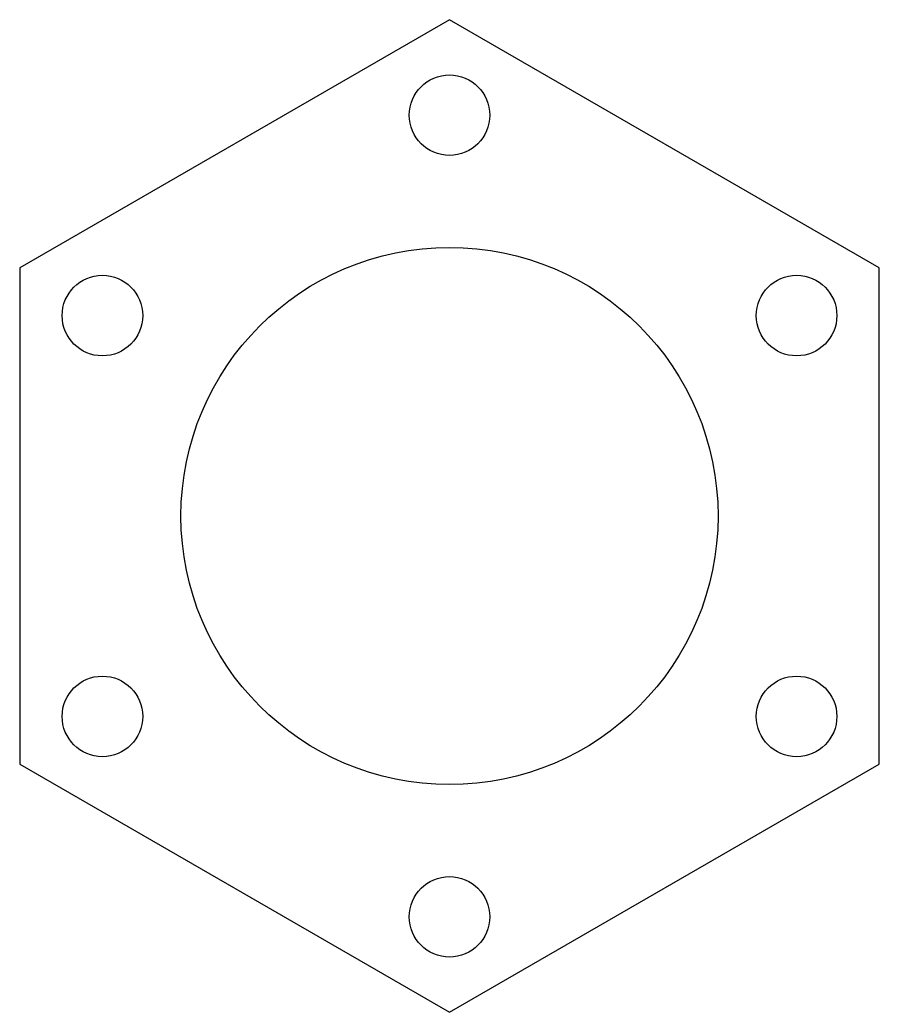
# Model space of a CAD drawing. Header units: millimetres. Extents: x -16 to 16, y -18.5 to 18.5.
import ezdxf

# ---------------------------------------------------------------- set-up
doc = ezdxf.new("R2010")
doc.units = ezdxf.units.MM

msp = doc.modelspace()

# ---------------------------------------------------------------- linework, layer by layer
at = {"color": 7, "linetype": 'Continuous', "lineweight": 25}
for p, q in [((0, 18.475), (-16, 9.238)), ((16, 9.238), (0, 18.475)), ((-16, 9.238), (-16, -9.238)), ((16, -9.238), (16, 9.238)), ((-16, -9.238), (0, -18.475)), ((0, -18.475), (16, -9.238))]:
    msp.add_line(p, q, dxfattribs=at)
for centre, radius in [((0, 14.925), 1.5), ((0, 0), 10), ((-12.925, 7.463), 1.5), ((12.925, 7.463), 1.5), ((-12.925, -7.463), 1.5), ((12.925, -7.463), 1.5), ((0, -14.925), 1.5)]:
    msp.add_circle(centre, radius, dxfattribs=at)

doc.saveas('drawing.dxf')
